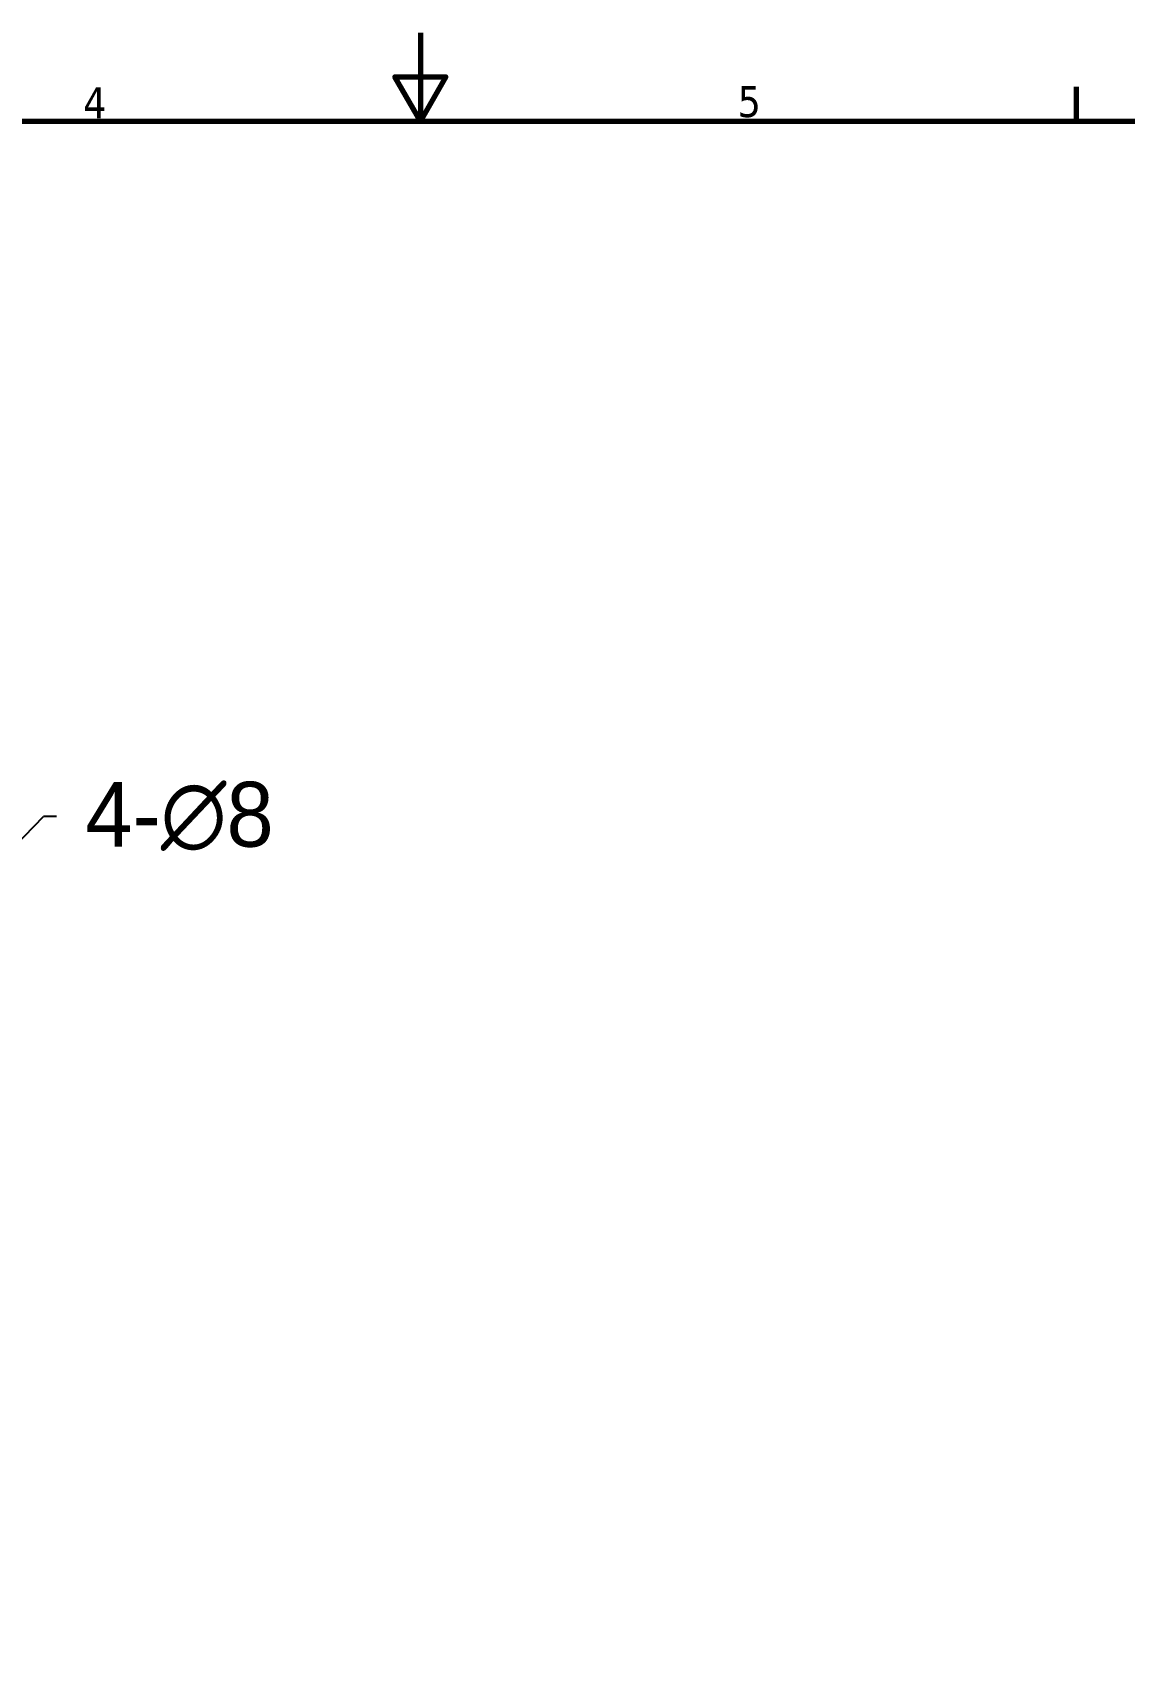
# Model space of a CAD drawing. Header units: millimetres. Extents: x 3100 to 5091, y 868 to 1900.
# Drawn here: x 3617.4 to 3869.9, y 1521.4 to 1900.4 of the extents above; entities that cross this region are included whole.
import ezdxf

# ---------------------------------------------------------------- set-up
doc = ezdxf.new("R2010")
doc.units = ezdxf.units.MM
doc.header["$LTSCALE"] = 1.8
doc.layers.add('경계(ISO)', color=7, linetype='Continuous', lineweight=70)
doc.layers.add('치수(ISO)', color=7, linetype='Continuous', lineweight=25)
doc.styles.add('레이블 문자 (JIS)', font='')
doc.styles.add('주 텍스트 (ISO)', font='')
doc.styles.get('레이블 문자 (JIS)').set_extended_font_data('Gulim')
doc.styles.get('주 텍스트 (ISO)').set_extended_font_data('Tahoma')
doc.dimstyles.new('복사 대상기본값 (JIS)', dxfattribs={"dimscale": 1.5, "dimtxt": 3, "dimasz": 2, "dimexe": 1, "dimexo": 0.5, "dimgap": 0.8, "dimtad": 1, "dimdsep": 46, "dimtxsty": '레이블 문자 (JIS)', "dimblk": 'Filled-1', "dimcen": 0.09, "dimdle": 10, "dimclrd": 256, "dimclre": 256, "dimclrt": 256, "dimazin": 2, "dimtfac": 0.666667, "dimtmove": 0, "dimatfit": 3, "dimldrblk": 'OPEN', "dimfxl": 1, "dimtolj": 1, "dimtzin": 0, "dimlwd": -1, "dimlwe": -1, "dimarcsym": 0})

# ---------------------------------------------------------------- blocks, each defined once
blk = doc.blocks.new('Filled-1')
at = {"color": 0}
for p, q in [((0, 0), (-1, 0.1)), ((-1, 0.1), (-1, -0.1)), ((-1, 0), (0, 0)), ((-1, -0.1), (0, 0))]:
    blk.add_line(p, q, dxfattribs=at)
at = {"color": 0, "flags": 128}
blk.add_lwpolyline([(-1, -0.1), (0, 0), (-1, 0.1), (-1, -0.1)], dxfattribs=at)
at = {"color": 0}
blk.add_solid([(-1, -0.1), (0, 0), (-1, 0.1), (-1, -0.1)], dxfattribs=at)
blk = doc.blocks.new('*D694')
at = {"layer": 'Defpoints', "color": 0}
for p in [(3580.92, 1678.9), (3575.36, 1673.15)]:
    blk.add_point(p, dxfattribs=at)
at = {"layer": '치수(ISO)'}
for p, q in [((3583.01, 1681.05), (3619.87, 1719.11)), ((3622.87, 1719.11), (3619.87, 1719.11)), ((3575.36, 1673.15), (3580.92, 1678.9)), ((3573.27, 1671), (3571.18, 1668.84))]:
    blk.add_line(p, q, dxfattribs=at)
at = {"layer": '치수(ISO)', "linetype": 'ByBlock', "xscale": 3, "yscale": 3, "zscale": 3}
for p, rotation in [((3580.92, 1678.9), 225.9152563277048), ((3575.36, 1673.15), 45.91525632770485)]:
    blk.add_blockref('Filled-1', p, dxfattribs=dict(at, rotation=rotation))
at = {"layer": '치수(ISO)', "insert": (3651.33, 1719.11), "char_height": 15, "attachment_point": 5, "style": '레이블 문자 (JIS)'}
blk.add_mtext('\\A1;\\fGulim|b0|i0;4-∅8', dxfattribs=at)
blk = doc.blocks.new('_Open')
at = {"color": 0, "linetype": 'ByBlock', "lineweight": -2}
for p, q in [((-1, 0.17), (0, 0)), ((-1, -0.17), (0, 0)), ((0, 0), (-1, 0))]:
    blk.add_line(p, q, dxfattribs=at)
blk = doc.blocks.new('경계 Default Border')
at = {"layer": '경계(ISO)'}
blk.add_line((371.25, 410), (371.25, 413.9), dxfattribs=at)
at = {"layer": '경계(ISO)', "flags": 128}
for points in [[(297, 420), (297, 410), (294.11, 415), (299.89, 415), (297, 410)], [(10, 10), (10, 410), (584, 410), (584, 10), (10, 10)]]:
    blk.add_lwpolyline(points, dxfattribs=at)
at = {"layer": '경계(ISO)', "char_height": 3.5, "attachment_point": 7, "style": '주 텍스트 (ISO)'}
for s, insert in [('4', (258.85, 410.33)), ('5', (332.9, 410.4))]:
    blk.add_mtext(s, dxfattribs=dict(at, insert=insert))

msp = doc.modelspace()

# ---------------------------------------------------------------- block references
at = {"xscale": 2.044845, "yscale": 2.044845, "zscale": 2.044845}
msp.add_blockref('경계 Default Border', (3099.751, 1041.529), dxfattribs=at)

# ---------------------------------------------------------------- dimensions: what is measured, and where the dimension line sits
at = {"layer": '치수(ISO)'}
dim = msp.add_diameter_dim_2p(p1=(3575.357, 1673.153), p2=(3580.923, 1678.9), text='\\fGulim|b0|i0;4-<>', dimstyle='복사 대상기본값 (JIS)', override={"dimtxt": 10, "dimtad": 0, "dimtih": 1, "dimtoh": 1, "dimlfac": 1, "dimtxsty": '레이블 문자 (JIS)', "dimatfit": 2, "dimldrblk": 'Open'}, dxfattribs=at)
dim.commit()
dim.dimension.update_dxf_attribs({"geometry": '*D694', "text_midpoint": (3651.325, 1719.109), "dimtype": 163})

doc.saveas('drawing.dxf')
